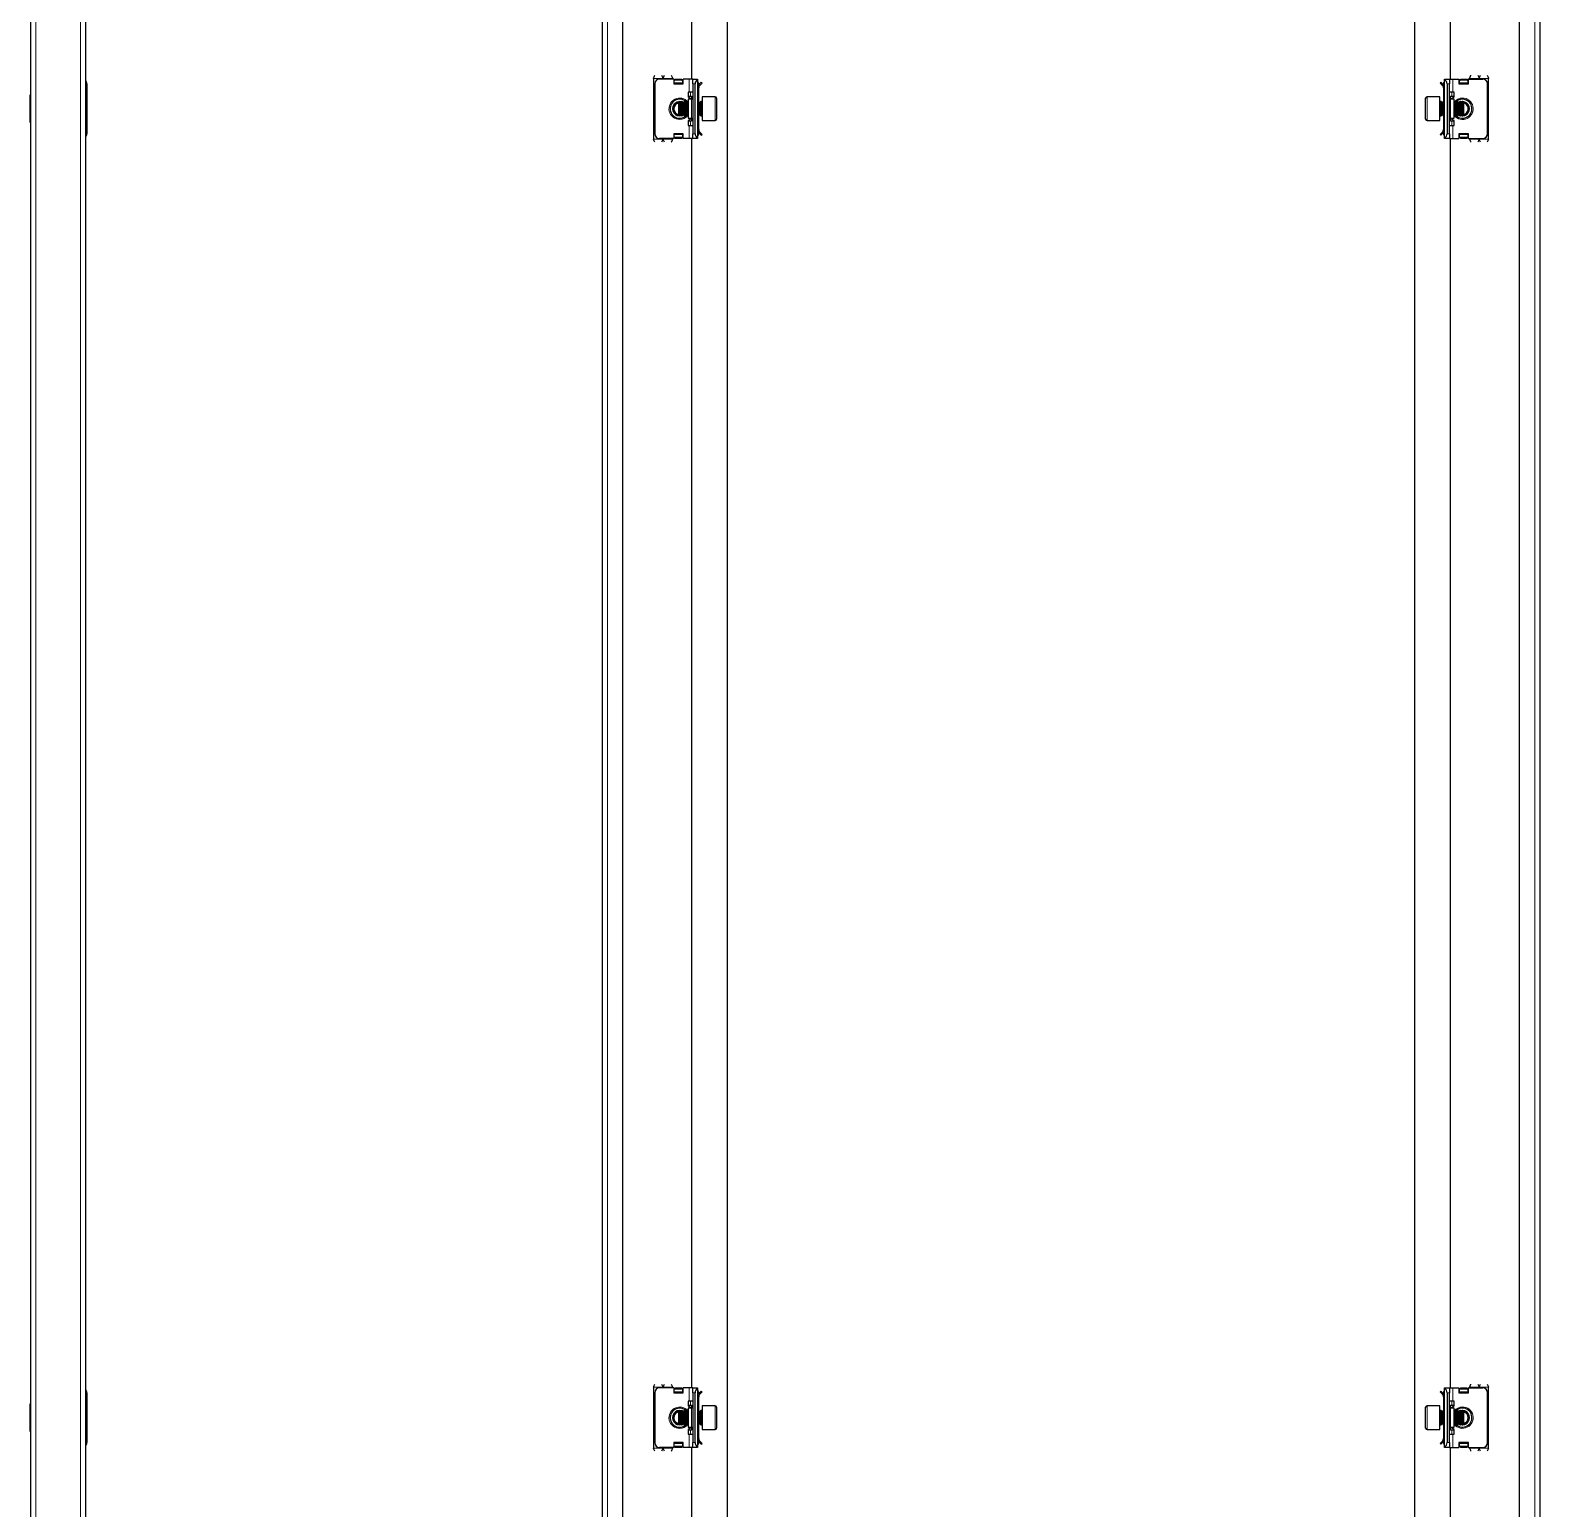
# Model space of a CAD drawing. Header units: millimetres. Extents: x 4 to 1503, y -702 to 1192.
# Drawn here: x 868 to 1503, y -81 to 541 of the extents above; entities that cross this region are included whole.
import ezdxf

# ---------------------------------------------------------------- set-up
doc = ezdxf.new("R2010")
doc.units = ezdxf.units.MM

msp = doc.modelspace()

# ---------------------------------------------------------------- linework, layer by layer
at = {"color": 8, "linetype": 'Continuous', "lineweight": 18}
for p, q in [((870.6, -544.8), (870.6, 1010.2)), ((889.4, -544.8), (889.4, 1010.2)), ((1110.76, 1010.2), (1110.76, -544.8)), ((1500.56, 1010.2), (1500.56, -544.8)), ((1130.16, 520.45), (1134.16, 520.45)), ((1134.16, 520.45), (1138.16, 520.45)), ((1473.16, 520.45), (1477.16, 520.45)), ((1481.16, 520.45), (1477.16, 520.45)), ((1142.41, 518.55), (1138.91, 518.55)), ((1145.16, 520.2), (1145.16, 514.7)), ((1145.66, 514.7), (1145.66, 512.95)), ((1147.66, 518.2), (1146.66, 518.2)), ((1148.66, 518.7), (1148.87, 518.91)), ((1148.66, 518.2), (1149.16, 518.2)), ((1462.66, 518.2), (1462.16, 518.2)), ((1462.66, 518.7), (1462.45, 518.91)), ((1464.66, 518.2), (1463.66, 518.2)), ((1465.66, 512.95), (1465.66, 514.7)), ((1466.16, 514.7), (1466.16, 520.2)), ((1472.41, 518.55), (1468.91, 518.55)), ((1146.16, 503.7), (1146.16, 511.7)), ((1150.41, 510.47), (1150.41, 510.7)), ((1150.41, 504.7), (1150.41, 510.47)), ((1156.06, 502.7), (1156.06, 512.7)), ((1455.26, 512.7), (1455.26, 512.32)), ((1455.26, 512.32), (1455.26, 502.7)), ((1460.91, 510.7), (1460.91, 504.7)), ((1465.16, 511.7), (1465.16, 503.7)), ((1145.66, 502.45), (1145.66, 500.7)), ((1465.66, 500.7), (1465.66, 502.45)), ((1130.16, 494.95), (1134.16, 494.95)), ((1138.16, 494.95), (1134.16, 494.95)), ((1138.91, 496.85), (1142.41, 496.85)), ((1145.16, 500.7), (1145.16, 495.2)), ((1146.66, 497.2), (1147.66, 497.2)), ((1148.66, 497.2), (1149.16, 497.2)), ((1148.66, 496.7), (1148.87, 496.49)), ((1462.66, 497.2), (1462.16, 497.2)), ((1462.66, 496.7), (1462.45, 496.49)), ((1463.66, 497.2), (1464.66, 497.2)), ((1466.16, 495.2), (1466.16, 500.7)), ((1468.91, 496.85), (1472.41, 496.85)), ((1477.16, 494.95), (1473.16, 494.95)), ((1481.16, 494.95), (1477.16, 494.95)), ((1130.16, -29.55), (1134.16, -29.55)), ((1134.16, -29.55), (1138.16, -29.55)), ((1142.41, -31.45), (1138.91, -31.45)), ((1145.16, -29.8), (1145.16, -35.3)), ((1148.66, -31.3), (1148.87, -31.09)), ((1462.66, -31.3), (1462.45, -31.09)), ((1466.16, -35.3), (1466.16, -29.8)), ((1472.41, -31.45), (1468.91, -31.45)), ((1473.16, -29.55), (1477.16, -29.55)), ((1481.16, -29.55), (1477.16, -29.55)), ((1145.66, -35.3), (1145.66, -37.05)), ((1147.66, -31.8), (1146.66, -31.8)), ((1148.66, -31.8), (1149.16, -31.8)), ((1156.06, -46.92), (1156.06, -37.3)), ((1455.26, -37.3), (1455.26, -47.3)), ((1462.66, -31.8), (1462.16, -31.8)), ((1464.66, -31.8), (1463.66, -31.8)), ((1465.66, -37.05), (1465.66, -35.3)), ((1146.16, -46.3), (1146.16, -38.3)), ((1150.41, -45.3), (1150.41, -39.3)), ((1460.91, -39.3), (1460.91, -45.07)), ((1465.16, -38.3), (1465.16, -46.3)), ((1145.16, -49.3), (1145.16, -54.8)), ((1145.66, -47.55), (1145.66, -49.3)), ((1156.06, -47.3), (1156.06, -46.92)), ((1460.91, -45.07), (1460.91, -45.3)), ((1465.66, -49.3), (1465.66, -47.55)), ((1466.16, -54.8), (1466.16, -49.3)), ((1130.16, -55.05), (1134.16, -55.05)), ((1138.16, -55.05), (1134.16, -55.05)), ((1138.91, -53.15), (1142.41, -53.15)), ((1146.66, -52.8), (1147.66, -52.8)), ((1148.66, -52.8), (1149.16, -52.8)), ((1148.66, -53.3), (1148.87, -53.51)), ((1462.66, -52.8), (1462.16, -52.8)), ((1462.66, -53.3), (1462.45, -53.51)), ((1463.66, -52.8), (1464.66, -52.8)), ((1468.91, -53.15), (1472.41, -53.15)), ((1477.16, -55.05), (1473.16, -55.05)), ((1481.16, -55.05), (1477.16, -55.05))]:
    msp.add_line(p, q, dxfattribs=at)
at = {"color": 7, "linetype": 'Continuous', "lineweight": 25}
for p, q in [((891.5, 1010.2), (891.5, -544.8)), ((1108.66, -544.8), (1108.66, 1010.2)), ((1117.16, 1010.2), (1117.16, -544.8)), ((1494.16, -544.8), (1494.16, 1010.2)), ((1502.66, 1010.2), (1502.66, -544.8)), ((868.5, -542.7), (868.5, 1008.1)), ((1161.16, 977.2), (1161.16, -511.8)), ((1450.16, -511.8), (1450.16, 977.2)), ((1146.16, 870.2), (1146.16, 520.2)), ((1465.16, 520.2), (1465.16, 870.2)), ((1130.16, 520.45), (1130.16, 494.95)), ((1138.16, 520.45), (1138.16, 520.2)), ((1473.16, 520.2), (1473.16, 520.45)), ((1481.16, 494.95), (1481.16, 520.45)), ((892, 518.2), (892, 497.2)), ((1130.66, 518.2), (1130.66, 497.2)), ((1138.66, 520.2), (1132.66, 520.2)), ((1138.66, 520.2), (1138.66, 518.2)), ((1138.86, 520.08), (1138.66, 520.08)), ((1138.66, 518.2), (1142.66, 518.2)), ((1138.86, 518.2), (1138.86, 520.08)), ((1138.91, 519.82), (1139.41, 520.18)), ((1139.41, 519.82), (1138.91, 519.47)), ((1138.91, 519.47), (1138.91, 519.82)), ((1138.91, 518.55), (1138.91, 519.47)), ((1138.91, 518.2), (1138.91, 518.55)), ((1139.41, 520.18), (1139.41, 519.82)), ((1139.41, 520.18), (1141.91, 520.18)), ((1139.41, 519.82), (1141.91, 519.82)), ((1141.91, 519.82), (1141.91, 520.18)), ((1141.91, 520.18), (1142.41, 519.82)), ((1142.41, 519.47), (1141.91, 519.82)), ((1142.41, 519.82), (1142.41, 519.47)), ((1142.41, 519.47), (1142.41, 518.55)), ((1142.41, 518.55), (1142.41, 518.2)), ((1142.66, 518.2), (1142.66, 520.2)), ((1145.16, 520.2), (1142.66, 520.2)), ((1144.66, 514.7), (1144.66, 512.7)), ((1145.16, 514.7), (1144.66, 514.7)), ((1146.66, 520.2), (1145.16, 520.2)), ((1146.66, 514.7), (1145.16, 514.7)), ((1146.66, 518.2), (1146.66, 520.2)), ((1146.66, 520.2), (1148.66, 520.2)), ((1146.66, 518.2), (1146.66, 497.2)), ((1147.66, 497.2), (1147.66, 518.2)), ((1148.66, 520.2), (1148.66, 519.93)), ((1148.66, 519.93), (1148.66, 495.47)), ((1148.66, 519.11), (1148.87, 518.91)), ((1149.16, 516.45), (1148.66, 516.45)), ((1149.16, 518.2), (1149.16, 517.74)), ((1149.16, 512.95), (1149.16, 516.45)), ((1149.24, 517.86), (1150.22, 518.84)), ((1149.6, 517.51), (1149.24, 517.86)), ((1149.6, 517.51), (1150.57, 518.49)), ((1150.22, 518.84), (1150.57, 518.49)), ((1461.1, 518.84), (1460.74, 518.49)), ((1461.72, 517.51), (1460.74, 518.49)), ((1462.07, 517.86), (1461.1, 518.84)), ((1461.72, 517.51), (1462.07, 517.86)), ((1462.16, 518.2), (1462.16, 517.81)), ((1462.16, 516.45), (1462.66, 516.45)), ((1462.16, 516.45), (1462.16, 512.95)), ((1462.45, 518.91), (1462.66, 519.11)), ((1462.66, 520.2), (1464.66, 520.2)), ((1462.66, 519.93), (1462.66, 520.2)), ((1462.66, 495.47), (1462.66, 519.93)), ((1463.66, 518.2), (1463.66, 497.2)), ((1464.66, 520.2), (1464.66, 518.2)), ((1464.66, 520.2), (1466.16, 520.2)), ((1464.66, 497.2), (1464.66, 518.2)), ((1466.16, 514.7), (1464.66, 514.7)), ((1466.16, 520.2), (1468.66, 520.2)), ((1466.66, 514.7), (1466.16, 514.7)), ((1466.66, 512.7), (1466.66, 514.7)), ((1468.66, 520.2), (1468.66, 518.2)), ((1468.66, 518.2), (1472.66, 518.2)), ((1468.91, 519.82), (1469.41, 520.18)), ((1469.41, 519.82), (1468.91, 519.47)), ((1468.91, 519.47), (1468.91, 519.82)), ((1468.91, 518.55), (1468.91, 519.47)), ((1468.91, 518.2), (1468.91, 518.55)), ((1469.41, 520.18), (1469.41, 519.82)), ((1469.41, 520.18), (1471.91, 520.18)), ((1469.41, 519.82), (1471.91, 519.82)), ((1471.91, 519.82), (1471.91, 520.18)), ((1471.91, 520.18), (1472.41, 519.82)), ((1472.41, 519.47), (1471.91, 519.82)), ((1472.41, 519.82), (1472.41, 519.47)), ((1472.41, 519.47), (1472.41, 518.55)), ((1472.41, 518.55), (1472.41, 518.2)), ((1472.46, 520.08), (1472.46, 518.2)), ((1472.66, 520.08), (1472.46, 520.08)), ((1472.66, 518.2), (1472.66, 520.2)), ((1472.66, 520.2), (1478.66, 520.2)), ((1480.66, 497.2), (1480.66, 518.2)), ((868.5, 513.49), (868.2, 513.49)), ((868.2, 501.92), (868.2, 513.49)), ((1141.21, 510.7), (1140.66, 510.15)), ((1140.66, 510.15), (1140.66, 505.25)), ((1141.27, 510.7), (1141.21, 510.7)), ((1141.21, 510.7), (1141.21, 504.7)), ((1141.66, 510.15), (1141.27, 510.7)), ((1141.27, 510.7), (1141.27, 506.55)), ((1142.05, 510.7), (1141.66, 510.15)), ((1141.66, 510.15), (1141.66, 506.77)), ((1142.27, 510.7), (1142.05, 510.7)), ((1142.05, 510.7), (1142.05, 506.55)), ((1142.66, 510.15), (1142.27, 510.7)), ((1142.27, 510.7), (1142.27, 506.55)), ((1142.49, 510.39), (1142.73, 510.25)), ((1143.05, 510.7), (1142.66, 510.15)), ((1142.66, 510.15), (1142.66, 506.77)), ((1143.27, 510.7), (1143.05, 510.7)), ((1143.05, 510.7), (1143.05, 506.55)), ((1143.66, 510.15), (1143.27, 510.7)), ((1143.27, 510.7), (1143.27, 506.55)), ((1144.05, 510.7), (1143.66, 510.15)), ((1143.66, 510.15), (1143.66, 506.77)), ((1144.27, 510.7), (1144.05, 510.7)), ((1144.05, 510.7), (1144.05, 506.55)), ((1144.66, 510.15), (1144.27, 510.7)), ((1144.27, 510.7), (1144.27, 506.55)), ((1144.66, 512.95), (1145.66, 512.95)), ((1144.66, 512.7), (1146.33, 511.73)), ((1146.16, 511.7), (1144.66, 511.7)), ((1144.66, 511.7), (1144.66, 503.7)), ((1145.66, 512.95), (1146.16, 512.95)), ((1146.16, 512.95), (1146.16, 511.83)), ((1149.16, 512.95), (1148.66, 512.95)), ((1149.05, 510.7), (1148.66, 510.15)), ((1149.27, 510.7), (1149.05, 510.7)), ((1149.05, 510.7), (1149.05, 506.55)), ((1149.16, 510.7), (1149.16, 512.95)), ((1149.66, 510.15), (1149.27, 510.7)), ((1149.27, 510.7), (1149.27, 506.55)), ((1150.05, 510.7), (1149.66, 510.15)), ((1149.66, 510.15), (1149.66, 506.77)), ((1150.41, 510.7), (1150.05, 510.7)), ((1150.05, 510.7), (1150.05, 506.55)), ((1156.06, 512.7), (1150.66, 512.7)), ((1150.66, 512.7), (1150.66, 502.7)), ((1156.66, 512.1), (1156.66, 503.3)), ((1454.66, 511.77), (1454.66, 512.1)), ((1454.66, 503.3), (1454.66, 511.77)), ((1460.66, 512.7), (1455.26, 512.7)), ((1460.66, 512.32), (1460.66, 512.7)), ((1460.66, 502.7), (1460.66, 512.32)), ((1461.27, 510.7), (1460.91, 510.7)), ((1461.66, 510.15), (1461.27, 510.7)), ((1461.27, 506.55), (1461.27, 510.7)), ((1462.05, 510.7), (1461.66, 510.15)), ((1461.66, 506.77), (1461.66, 510.15)), ((1462.27, 510.7), (1462.05, 510.7)), ((1462.05, 506.55), (1462.05, 510.7)), ((1462.66, 512.95), (1462.16, 512.95)), ((1462.16, 512.95), (1462.16, 510.7)), ((1462.66, 510.15), (1462.27, 510.7)), ((1462.27, 506.55), (1462.27, 510.7)), ((1464.98, 511.73), (1466.66, 512.7)), ((1465.16, 511.83), (1465.16, 512.95)), ((1465.16, 512.95), (1465.66, 512.95)), ((1466.66, 511.7), (1465.16, 511.7)), ((1465.66, 512.95), (1466.66, 512.95)), ((1466.66, 503.7), (1466.66, 511.7)), ((1467.05, 510.7), (1466.66, 510.15)), ((1467.27, 510.7), (1467.05, 510.7)), ((1467.05, 506.55), (1467.05, 510.7)), ((1467.66, 510.15), (1467.27, 510.7)), ((1467.27, 506.55), (1467.27, 510.7)), ((1468.05, 510.7), (1467.66, 510.15)), ((1467.66, 506.77), (1467.66, 510.15)), ((1468.27, 510.7), (1468.05, 510.7)), ((1468.05, 506.55), (1468.05, 510.7)), ((1468.66, 510.15), (1468.27, 510.7)), ((1468.27, 506.55), (1468.27, 510.7)), ((1468.58, 510.25), (1468.83, 510.39)), ((1469.05, 510.7), (1468.66, 510.15)), ((1468.66, 506.77), (1468.66, 510.15)), ((1469.27, 510.7), (1469.05, 510.7)), ((1469.05, 506.55), (1469.05, 510.7)), ((1469.66, 510.15), (1469.27, 510.7)), ((1469.27, 506.55), (1469.27, 510.7)), ((1470.05, 510.7), (1469.66, 510.15)), ((1469.66, 506.77), (1469.66, 510.15)), ((1470.1, 510.7), (1470.05, 510.7)), ((1470.05, 506.55), (1470.05, 510.7)), ((1470.66, 510.15), (1470.1, 510.7)), ((1470.1, 510.47), (1470.1, 510.7)), ((1470.1, 504.7), (1470.1, 510.47)), ((1470.66, 509.96), (1470.66, 510.15)), ((1470.66, 505.25), (1470.66, 509.96)), ((868.2, 501.92), (868.5, 501.92)), ((1140.14, 505.14), (1140.97, 504.95)), ((1140.66, 505.25), (1141.21, 504.7)), ((1141.21, 504.7), (1141.27, 504.7)), ((1141.27, 506.55), (1141.27, 504.7)), ((1141.27, 504.7), (1141.66, 505.25)), ((1141.45, 504.96), (1141.82, 505.02)), ((1141.66, 506.77), (1141.66, 505.25)), ((1141.66, 505.25), (1142.05, 504.7)), ((1142.05, 506.55), (1142.05, 504.7)), ((1142.05, 504.7), (1142.27, 504.7)), ((1142.27, 506.55), (1142.27, 504.7)), ((1142.27, 504.7), (1142.66, 505.25)), ((1142.73, 505.15), (1142.49, 505.01)), ((1142.66, 506.77), (1142.66, 505.25)), ((1142.66, 505.25), (1143.05, 504.7)), ((1143.05, 506.55), (1143.05, 504.7)), ((1143.05, 504.7), (1143.27, 504.7)), ((1143.27, 506.55), (1143.27, 504.7)), ((1143.27, 504.7), (1143.66, 505.25)), ((1143.66, 506.77), (1143.66, 505.25)), ((1143.66, 505.25), (1144.05, 504.7)), ((1144.05, 506.55), (1144.05, 504.7)), ((1144.05, 504.7), (1144.27, 504.7)), ((1144.27, 506.55), (1144.27, 504.7)), ((1144.27, 504.7), (1144.66, 505.25)), ((1144.66, 503.7), (1146.16, 503.7)), ((1146.33, 503.67), (1144.66, 502.7)), ((1144.66, 502.7), (1144.66, 500.7)), ((1145.66, 502.45), (1144.66, 502.45)), ((1146.16, 502.45), (1145.66, 502.45)), ((1146.16, 503.57), (1146.16, 502.45)), ((1148.66, 505.25), (1149.05, 504.7)), ((1148.66, 502.45), (1149.16, 502.45)), ((1149.05, 506.55), (1149.05, 504.7)), ((1149.05, 504.7), (1149.27, 504.7)), ((1149.16, 502.45), (1149.16, 504.7)), ((1149.16, 498.95), (1149.16, 502.45)), ((1149.27, 506.55), (1149.27, 504.7)), ((1149.27, 504.7), (1149.66, 505.25)), ((1149.66, 506.77), (1149.66, 505.25)), ((1149.66, 505.25), (1150.05, 504.7)), ((1150.05, 506.55), (1150.05, 504.7)), ((1150.05, 504.7), (1150.41, 504.7)), ((1150.66, 502.7), (1156.06, 502.7)), ((1455.26, 502.7), (1460.66, 502.7)), ((1460.91, 504.7), (1461.27, 504.7)), ((1461.27, 504.7), (1461.27, 506.55)), ((1461.27, 504.7), (1461.66, 505.25)), ((1461.66, 505.25), (1461.66, 506.77)), ((1461.66, 505.25), (1462.05, 504.7)), ((1462.05, 504.7), (1462.05, 506.55)), ((1462.05, 504.7), (1462.27, 504.7)), ((1462.16, 504.7), (1462.16, 502.45)), ((1462.16, 502.45), (1462.66, 502.45)), ((1462.16, 502.45), (1462.16, 498.95)), ((1462.27, 504.7), (1462.27, 506.55)), ((1462.27, 504.7), (1462.66, 505.25)), ((1466.66, 502.7), (1464.98, 503.67)), ((1465.16, 503.7), (1466.66, 503.7)), ((1465.16, 502.45), (1465.16, 503.57)), ((1465.66, 502.45), (1465.16, 502.45)), ((1466.66, 502.45), (1465.66, 502.45)), ((1466.66, 505.25), (1467.05, 504.7)), ((1466.66, 500.7), (1466.66, 502.7)), ((1467.05, 504.7), (1467.05, 506.55)), ((1467.05, 504.7), (1467.27, 504.7)), ((1467.27, 504.7), (1467.27, 506.55)), ((1467.27, 504.7), (1467.66, 505.25)), ((1467.66, 505.25), (1467.66, 506.77)), ((1467.66, 505.25), (1468.05, 504.7)), ((1468.05, 504.7), (1468.05, 506.55)), ((1468.05, 504.7), (1468.27, 504.7)), ((1468.27, 504.7), (1468.27, 506.55)), ((1468.27, 504.7), (1468.66, 505.25)), ((1468.83, 505.01), (1468.58, 505.15)), ((1468.66, 505.25), (1468.66, 506.77)), ((1468.66, 505.25), (1469.05, 504.7)), ((1469.05, 504.7), (1469.05, 506.55)), ((1469.05, 504.7), (1469.27, 504.7)), ((1469.27, 504.7), (1469.27, 506.55)), ((1469.27, 504.7), (1469.66, 505.25)), ((1469.5, 505.02), (1469.87, 504.96)), ((1469.66, 505.25), (1469.66, 506.77)), ((1469.66, 505.25), (1470.05, 504.7)), ((1470.05, 504.7), (1470.05, 506.55)), ((1470.05, 504.7), (1470.1, 504.7)), ((1470.1, 504.7), (1470.66, 505.25)), ((1470.35, 504.95), (1471.18, 505.14)), ((1138.66, 495.2), (1132.66, 495.2)), ((1138.16, 495.2), (1138.16, 494.95)), ((1138.66, 497.2), (1138.66, 495.2)), ((1142.66, 497.2), (1138.66, 497.2)), ((1138.66, 495.32), (1138.86, 495.32)), ((1138.86, 495.32), (1138.86, 497.2)), ((1138.91, 496.85), (1138.91, 497.2)), ((1138.91, 495.93), (1138.91, 496.85)), ((1138.91, 495.93), (1139.41, 495.58)), ((1138.91, 495.58), (1138.91, 495.93)), ((1139.41, 495.23), (1138.91, 495.58)), ((1141.91, 495.58), (1139.41, 495.58)), ((1139.41, 495.58), (1139.41, 495.23)), ((1141.91, 495.23), (1139.41, 495.23)), ((1141.91, 495.58), (1142.41, 495.93)), ((1141.91, 495.23), (1141.91, 495.58)), ((1142.41, 495.58), (1141.91, 495.23)), ((1142.41, 497.2), (1142.41, 496.85)), ((1142.41, 496.85), (1142.41, 495.93)), ((1142.41, 495.93), (1142.41, 495.58)), ((1142.66, 495.2), (1142.66, 497.2)), ((1145.16, 495.2), (1142.66, 495.2)), ((1144.66, 500.7), (1145.16, 500.7)), ((1145.16, 500.7), (1146.66, 500.7)), ((1146.66, 495.2), (1145.16, 495.2)), ((1146.16, 495.2), (1146.16, -29.8)), ((1146.66, 495.2), (1146.66, 497.2)), ((1148.66, 495.2), (1146.66, 495.2)), ((1149.16, 498.95), (1148.66, 498.95)), ((1148.87, 496.49), (1148.66, 496.29)), ((1148.66, 495.47), (1148.66, 495.2)), ((1149.16, 497.2), (1149.16, 497.59)), ((1149.6, 497.89), (1149.24, 497.54)), ((1149.24, 497.54), (1150.22, 496.56)), ((1149.6, 497.89), (1150.57, 496.91)), ((1150.22, 496.56), (1150.57, 496.91)), ((1461.72, 497.89), (1460.74, 496.91)), ((1461.1, 496.56), (1460.74, 496.91)), ((1462.07, 497.54), (1461.1, 496.56)), ((1461.72, 497.89), (1462.07, 497.54)), ((1462.16, 498.95), (1462.66, 498.95)), ((1462.16, 497.2), (1462.16, 497.66)), ((1462.66, 496.29), (1462.45, 496.49)), ((1462.66, 495.2), (1462.66, 495.47)), ((1464.66, 495.2), (1462.66, 495.2)), ((1464.66, 500.7), (1466.16, 500.7)), ((1464.66, 497.2), (1464.66, 495.2)), ((1464.66, 495.2), (1466.16, 495.2)), ((1465.16, -29.8), (1465.16, 495.2)), ((1466.16, 500.7), (1466.66, 500.7)), ((1466.16, 495.2), (1468.66, 495.2)), ((1472.66, 497.2), (1468.66, 497.2)), ((1468.66, 497.2), (1468.66, 495.2)), ((1468.91, 496.85), (1468.91, 497.2)), ((1468.91, 495.93), (1468.91, 496.85)), ((1468.91, 495.58), (1468.91, 495.93)), ((1468.91, 495.93), (1469.41, 495.58)), ((1469.41, 495.23), (1468.91, 495.58)), ((1469.41, 495.58), (1469.41, 495.23)), ((1471.91, 495.58), (1469.41, 495.58)), ((1471.91, 495.23), (1469.41, 495.23)), ((1471.91, 495.58), (1472.41, 495.93)), ((1471.91, 495.23), (1471.91, 495.58)), ((1472.41, 495.58), (1471.91, 495.23)), ((1472.41, 497.2), (1472.41, 496.85)), ((1472.41, 496.85), (1472.41, 495.93)), ((1472.41, 495.93), (1472.41, 495.58)), ((1472.46, 497.2), (1472.46, 495.32)), ((1472.46, 495.32), (1472.66, 495.32)), ((1472.66, 495.2), (1472.66, 497.2)), ((1472.66, 495.2), (1478.66, 495.2)), ((1473.16, 494.95), (1473.16, 495.2)), ((1130.16, -29.55), (1130.16, -55.05)), ((1138.66, -29.8), (1132.66, -29.8)), ((1138.16, -29.55), (1138.16, -29.8)), ((1138.66, -29.8), (1138.66, -31.8)), ((1138.86, -29.92), (1138.66, -29.92)), ((1138.86, -31.8), (1138.86, -29.92)), ((1138.91, -30.18), (1139.41, -29.82)), ((1139.41, -30.18), (1138.91, -30.53)), ((1138.91, -30.53), (1138.91, -30.18)), ((1138.91, -31.45), (1138.91, -30.53)), ((1138.91, -31.8), (1138.91, -31.45)), ((1139.41, -29.82), (1139.41, -30.18)), ((1139.41, -29.82), (1141.91, -29.82)), ((1139.41, -30.18), (1141.91, -30.18)), ((1141.91, -30.18), (1141.91, -29.82)), ((1141.91, -29.82), (1142.41, -30.18)), ((1142.41, -30.53), (1141.91, -30.18)), ((1142.41, -30.18), (1142.41, -30.53)), ((1142.41, -30.53), (1142.41, -31.45)), ((1142.41, -31.45), (1142.41, -31.8)), ((1142.66, -31.8), (1142.66, -29.8)), ((1145.16, -29.8), (1142.66, -29.8)), ((1146.66, -29.8), (1145.16, -29.8)), ((1146.66, -31.8), (1146.66, -29.8)), ((1146.66, -29.8), (1148.66, -29.8)), ((1148.66, -29.8), (1148.66, -30.07)), ((1148.66, -30.07), (1148.66, -54.53)), ((1148.66, -30.89), (1148.87, -31.09)), ((1149.24, -32.14), (1150.22, -31.16)), ((1149.6, -32.49), (1150.57, -31.51)), ((1150.22, -31.16), (1150.57, -31.51)), ((1461.1, -31.16), (1460.74, -31.51)), ((1461.72, -32.49), (1460.74, -31.51)), ((1462.07, -32.14), (1461.1, -31.16)), ((1462.45, -31.09), (1462.66, -30.89)), ((1462.66, -29.8), (1464.66, -29.8)), ((1462.66, -30.07), (1462.66, -29.8)), ((1462.66, -54.53), (1462.66, -30.07)), ((1464.66, -29.8), (1464.66, -31.8)), ((1464.66, -29.8), (1466.16, -29.8)), ((1466.16, -29.8), (1468.66, -29.8)), ((1468.66, -29.8), (1468.66, -31.8)), ((1468.91, -30.18), (1469.41, -29.82)), ((1469.41, -30.18), (1468.91, -30.53)), ((1468.91, -30.53), (1468.91, -30.18)), ((1468.91, -31.45), (1468.91, -30.53)), ((1468.91, -31.8), (1468.91, -31.45)), ((1469.41, -29.82), (1469.41, -30.18)), ((1469.41, -29.82), (1471.91, -29.82)), ((1469.41, -30.18), (1471.91, -30.18)), ((1471.91, -30.18), (1471.91, -29.82)), ((1471.91, -29.82), (1472.41, -30.18)), ((1472.41, -30.53), (1471.91, -30.18)), ((1472.41, -30.18), (1472.41, -30.53)), ((1472.41, -30.53), (1472.41, -31.45)), ((1472.41, -31.45), (1472.41, -31.8)), ((1472.46, -29.92), (1472.46, -31.8)), ((1472.66, -29.92), (1472.46, -29.92)), ((1472.66, -29.8), (1478.66, -29.8)), ((1472.66, -31.8), (1472.66, -29.8)), ((1473.16, -29.8), (1473.16, -29.55)), ((1481.16, -55.05), (1481.16, -29.55)), ((868.5, -36.51), (868.2, -36.51)), ((868.2, -44.44), (868.2, -36.51)), ((892, -31.8), (892, -52.8)), ((1130.66, -31.8), (1130.66, -52.8)), ((1138.66, -31.8), (1142.66, -31.8)), ((1144.66, -35.3), (1144.66, -37.3)), ((1145.16, -35.3), (1144.66, -35.3)), ((1144.66, -37.05), (1145.66, -37.05)), ((1144.66, -37.3), (1146.33, -38.27)), ((1146.66, -35.3), (1145.16, -35.3)), ((1145.66, -37.05), (1146.16, -37.05)), ((1146.16, -37.05), (1146.16, -38.17)), ((1146.66, -31.8), (1146.66, -52.8)), ((1147.66, -52.8), (1147.66, -31.8)), ((1149.16, -33.55), (1148.66, -33.55)), ((1149.16, -37.05), (1148.66, -37.05)), ((1149.16, -31.8), (1149.16, -32.26)), ((1149.16, -37.05), (1149.16, -33.55)), ((1149.16, -39.3), (1149.16, -37.05)), ((1149.6, -32.49), (1149.24, -32.14)), ((1156.06, -37.3), (1150.66, -37.3)), ((1150.66, -37.3), (1150.66, -46.92)), ((1156.66, -37.9), (1156.66, -46.37)), ((1454.66, -46.7), (1454.66, -37.9)), ((1460.66, -37.3), (1455.26, -37.3)), ((1460.66, -47.3), (1460.66, -37.3)), ((1461.72, -32.49), (1462.07, -32.14)), ((1462.16, -31.8), (1462.16, -32.19)), ((1462.16, -33.55), (1462.66, -33.55)), ((1462.16, -33.55), (1462.16, -37.05)), ((1462.66, -37.05), (1462.16, -37.05)), ((1462.16, -37.05), (1462.16, -39.3)), ((1463.66, -31.8), (1463.66, -52.8)), ((1464.66, -52.8), (1464.66, -31.8)), ((1466.16, -35.3), (1464.66, -35.3)), ((1464.98, -38.27), (1466.66, -37.3)), ((1465.16, -38.17), (1465.16, -37.05)), ((1465.16, -37.05), (1465.66, -37.05)), ((1465.66, -37.05), (1466.66, -37.05)), ((1466.66, -35.3), (1466.16, -35.3)), ((1466.66, -37.3), (1466.66, -35.3)), ((1468.66, -31.8), (1472.66, -31.8)), ((1480.66, -52.8), (1480.66, -31.8)), ((1140.97, -39.55), (1140.14, -39.74)), ((1141.21, -39.3), (1140.66, -39.85)), ((1140.66, -39.85), (1140.66, -44.56)), ((1141.27, -39.3), (1141.21, -39.3)), ((1141.21, -39.3), (1141.21, -45.07)), ((1141.66, -39.85), (1141.27, -39.3)), ((1141.27, -39.3), (1141.27, -41.15)), ((1141.27, -41.15), (1141.27, -45.3)), ((1141.82, -39.62), (1141.45, -39.56)), ((1142.05, -39.3), (1141.66, -39.85)), ((1141.66, -39.85), (1141.66, -41.37)), ((1141.66, -41.37), (1141.66, -44.75)), ((1142.27, -39.3), (1142.05, -39.3)), ((1142.05, -39.3), (1142.05, -41.15)), ((1142.05, -41.15), (1142.05, -45.3)), ((1142.66, -39.85), (1142.27, -39.3)), ((1142.27, -39.3), (1142.27, -41.15)), ((1142.27, -41.15), (1142.27, -45.3)), ((1142.49, -39.61), (1142.73, -39.75)), ((1143.05, -39.3), (1142.66, -39.85)), ((1142.66, -39.85), (1142.66, -41.37)), ((1142.66, -41.37), (1142.66, -44.75)), ((1143.27, -39.3), (1143.05, -39.3)), ((1143.05, -39.3), (1143.05, -41.15)), ((1143.05, -41.15), (1143.05, -45.3)), ((1143.66, -39.85), (1143.27, -39.3)), ((1143.27, -39.3), (1143.27, -41.15)), ((1143.27, -41.15), (1143.27, -45.3)), ((1144.05, -39.3), (1143.66, -39.85)), ((1143.66, -39.85), (1143.66, -41.37)), ((1143.66, -41.37), (1143.66, -44.75)), ((1144.27, -39.3), (1144.05, -39.3)), ((1144.05, -39.3), (1144.05, -41.15)), ((1144.05, -41.15), (1144.05, -45.3)), ((1144.66, -39.85), (1144.27, -39.3)), ((1144.27, -39.3), (1144.27, -41.15)), ((1144.27, -41.15), (1144.27, -45.3)), ((1146.16, -38.3), (1144.66, -38.3)), ((1144.66, -38.3), (1144.66, -46.3)), ((1149.05, -39.3), (1148.66, -39.85)), ((1149.27, -39.3), (1149.05, -39.3)), ((1149.05, -39.3), (1149.05, -41.15)), ((1149.05, -41.15), (1149.05, -45.3)), ((1149.66, -39.85), (1149.27, -39.3)), ((1149.27, -39.3), (1149.27, -41.15)), ((1149.27, -41.15), (1149.27, -45.3)), ((1150.05, -39.3), (1149.66, -39.85)), ((1149.66, -39.85), (1149.66, -41.37)), ((1149.66, -41.37), (1149.66, -44.75)), ((1150.41, -39.3), (1150.05, -39.3)), ((1150.05, -39.3), (1150.05, -41.15)), ((1150.05, -41.15), (1150.05, -45.3)), ((1461.27, -39.3), (1460.91, -39.3)), ((1461.66, -39.85), (1461.27, -39.3)), ((1461.27, -41.15), (1461.27, -39.3)), ((1461.27, -45.3), (1461.27, -41.15)), ((1462.05, -39.3), (1461.66, -39.85)), ((1461.66, -41.37), (1461.66, -39.85)), ((1461.66, -44.75), (1461.66, -41.37)), ((1462.27, -39.3), (1462.05, -39.3)), ((1462.05, -41.15), (1462.05, -39.3)), ((1462.05, -45.3), (1462.05, -41.15)), ((1462.66, -39.85), (1462.27, -39.3)), ((1462.27, -41.15), (1462.27, -39.3)), ((1462.27, -45.3), (1462.27, -41.15)), ((1466.66, -38.3), (1465.16, -38.3)), ((1466.66, -46.3), (1466.66, -38.3)), ((1467.05, -39.3), (1466.66, -39.85)), ((1467.27, -39.3), (1467.05, -39.3)), ((1467.05, -41.15), (1467.05, -39.3)), ((1467.05, -45.3), (1467.05, -41.15)), ((1467.66, -39.85), (1467.27, -39.3)), ((1467.27, -41.15), (1467.27, -39.3)), ((1467.27, -45.3), (1467.27, -41.15)), ((1468.05, -39.3), (1467.66, -39.85)), ((1467.66, -41.37), (1467.66, -39.85)), ((1467.66, -44.75), (1467.66, -41.37)), ((1468.27, -39.3), (1468.05, -39.3)), ((1468.05, -41.15), (1468.05, -39.3)), ((1468.05, -45.3), (1468.05, -41.15)), ((1468.66, -39.85), (1468.27, -39.3)), ((1468.27, -41.15), (1468.27, -39.3)), ((1468.27, -45.3), (1468.27, -41.15)), ((1468.58, -39.75), (1468.83, -39.61)), ((1469.05, -39.3), (1468.66, -39.85)), ((1468.66, -41.37), (1468.66, -39.85)), ((1468.66, -44.75), (1468.66, -41.37)), ((1469.27, -39.3), (1469.05, -39.3)), ((1469.05, -41.15), (1469.05, -39.3)), ((1469.05, -45.3), (1469.05, -41.15)), ((1469.66, -39.85), (1469.27, -39.3)), ((1469.27, -41.15), (1469.27, -39.3)), ((1469.27, -45.3), (1469.27, -41.15)), ((1469.87, -39.56), (1469.5, -39.62)), ((1470.05, -39.3), (1469.66, -39.85)), ((1469.66, -41.37), (1469.66, -39.85)), ((1469.66, -44.75), (1469.66, -41.37)), ((1470.1, -39.3), (1470.05, -39.3)), ((1470.05, -41.15), (1470.05, -39.3)), ((1470.05, -45.3), (1470.05, -41.15)), ((1470.66, -39.85), (1470.1, -39.3)), ((1470.1, -45.3), (1470.1, -39.3)), ((1471.18, -39.74), (1470.35, -39.55)), ((1470.66, -44.75), (1470.66, -39.85)), ((868.2, -48.08), (868.2, -44.44)), ((868.2, -48.08), (868.5, -48.08)), ((1140.66, -44.56), (1140.66, -44.75)), ((1140.66, -44.75), (1141.21, -45.3)), ((1141.21, -45.07), (1141.21, -45.3)), ((1141.21, -45.3), (1141.27, -45.3)), ((1141.27, -45.3), (1141.66, -44.75)), ((1141.66, -44.75), (1142.05, -45.3)), ((1142.05, -45.3), (1142.27, -45.3)), ((1142.27, -45.3), (1142.66, -44.75)), ((1142.73, -44.85), (1142.49, -44.99)), ((1142.66, -44.75), (1143.05, -45.3)), ((1143.05, -45.3), (1143.27, -45.3)), ((1143.27, -45.3), (1143.66, -44.75)), ((1143.66, -44.75), (1144.05, -45.3)), ((1144.05, -45.3), (1144.27, -45.3)), ((1144.27, -45.3), (1144.66, -44.75)), ((1144.66, -46.3), (1146.16, -46.3)), ((1146.33, -46.33), (1144.66, -47.3)), ((1144.66, -47.3), (1144.66, -49.3)), ((1145.66, -47.55), (1144.66, -47.55)), ((1144.66, -49.3), (1145.16, -49.3)), ((1145.16, -49.3), (1146.66, -49.3)), ((1146.16, -47.55), (1145.66, -47.55)), ((1146.16, -46.43), (1146.16, -47.55)), ((1148.66, -44.75), (1149.05, -45.3)), ((1148.66, -47.55), (1149.16, -47.55)), ((1149.05, -45.3), (1149.27, -45.3)), ((1149.16, -47.55), (1149.16, -45.3)), ((1149.16, -51.05), (1149.16, -47.55)), ((1149.27, -45.3), (1149.66, -44.75)), ((1149.66, -44.75), (1150.05, -45.3)), ((1150.05, -45.3), (1150.41, -45.3)), ((1150.66, -46.92), (1150.66, -47.3)), ((1150.66, -47.3), (1156.06, -47.3)), ((1156.66, -46.37), (1156.66, -46.7)), ((1455.26, -47.3), (1460.66, -47.3)), ((1460.91, -45.3), (1461.27, -45.3)), ((1461.27, -45.3), (1461.66, -44.75)), ((1461.66, -44.75), (1462.05, -45.3)), ((1462.05, -45.3), (1462.27, -45.3)), ((1462.16, -45.3), (1462.16, -47.55)), ((1462.16, -47.55), (1462.16, -51.05)), ((1462.16, -47.55), (1462.66, -47.55)), ((1462.27, -45.3), (1462.66, -44.75)), ((1464.66, -49.3), (1466.16, -49.3)), ((1466.66, -47.3), (1464.98, -46.33)), ((1465.16, -46.3), (1466.66, -46.3)), ((1465.16, -47.55), (1465.16, -46.43)), ((1465.66, -47.55), (1465.16, -47.55)), ((1466.66, -47.55), (1465.66, -47.55)), ((1466.16, -49.3), (1466.66, -49.3)), ((1466.66, -44.75), (1467.05, -45.3)), ((1466.66, -49.3), (1466.66, -47.3)), ((1467.05, -45.3), (1467.27, -45.3)), ((1467.27, -45.3), (1467.66, -44.75)), ((1467.66, -44.75), (1468.05, -45.3)), ((1468.05, -45.3), (1468.27, -45.3)), ((1468.27, -45.3), (1468.66, -44.75)), ((1468.83, -44.99), (1468.58, -44.85)), ((1468.66, -44.75), (1469.05, -45.3)), ((1469.05, -45.3), (1469.27, -45.3)), ((1469.27, -45.3), (1469.66, -44.75)), ((1469.66, -44.75), (1470.05, -45.3)), ((1470.05, -45.3), (1470.1, -45.3)), ((1470.1, -45.3), (1470.66, -44.75)), ((1138.66, -54.8), (1132.66, -54.8)), ((1138.16, -54.8), (1138.16, -55.05)), ((1138.66, -52.8), (1138.66, -54.8)), ((1142.66, -52.8), (1138.66, -52.8)), ((1138.66, -54.68), (1138.86, -54.68)), ((1138.86, -54.68), (1138.86, -52.8)), ((1138.91, -53.15), (1138.91, -52.8)), ((1138.91, -54.07), (1138.91, -53.15)), ((1138.91, -54.07), (1139.41, -54.42)), ((1138.91, -54.42), (1138.91, -54.07)), ((1139.41, -54.77), (1138.91, -54.42)), ((1141.91, -54.42), (1139.41, -54.42)), ((1139.41, -54.42), (1139.41, -54.77)), ((1141.91, -54.77), (1139.41, -54.77)), ((1141.91, -54.42), (1142.41, -54.07)), ((1141.91, -54.77), (1141.91, -54.42)), ((1142.41, -54.42), (1141.91, -54.77)), ((1142.41, -52.8), (1142.41, -53.15)), ((1142.41, -53.15), (1142.41, -54.07)), ((1142.41, -54.07), (1142.41, -54.42)), ((1142.66, -54.8), (1142.66, -52.8)), ((1145.16, -54.8), (1142.66, -54.8)), ((1146.66, -54.8), (1145.16, -54.8)), ((1146.16, -54.8), (1146.16, -404.8)), ((1146.66, -54.8), (1146.66, -52.8)), ((1148.66, -54.8), (1146.66, -54.8)), ((1149.16, -51.05), (1148.66, -51.05)), ((1148.87, -53.51), (1148.66, -53.71)), ((1148.66, -54.53), (1148.66, -54.8)), ((1149.16, -52.8), (1149.16, -52.41)), ((1149.6, -52.11), (1149.24, -52.46)), ((1149.24, -52.46), (1150.22, -53.44)), ((1149.6, -52.11), (1150.57, -53.09)), ((1150.22, -53.44), (1150.57, -53.09)), ((1461.72, -52.11), (1460.74, -53.09)), ((1461.1, -53.44), (1460.74, -53.09)), ((1462.07, -52.46), (1461.1, -53.44)), ((1461.72, -52.11), (1462.07, -52.46)), ((1462.16, -51.05), (1462.66, -51.05)), ((1462.16, -52.8), (1462.16, -52.34)), ((1462.66, -53.71), (1462.45, -53.51)), ((1462.66, -54.8), (1462.66, -54.53)), ((1464.66, -54.8), (1462.66, -54.8)), ((1464.66, -52.8), (1464.66, -54.8)), ((1464.66, -54.8), (1466.16, -54.8)), ((1465.16, -404.8), (1465.16, -54.8)), ((1466.16, -54.8), (1468.66, -54.8)), ((1472.66, -52.8), (1468.66, -52.8)), ((1468.66, -52.8), (1468.66, -54.8)), ((1468.91, -53.15), (1468.91, -52.8)), ((1468.91, -54.07), (1468.91, -53.15)), ((1468.91, -54.42), (1468.91, -54.07)), ((1468.91, -54.07), (1469.41, -54.42)), ((1469.41, -54.77), (1468.91, -54.42)), ((1469.41, -54.42), (1469.41, -54.77)), ((1471.91, -54.42), (1469.41, -54.42)), ((1471.91, -54.77), (1469.41, -54.77)), ((1471.91, -54.42), (1472.41, -54.07)), ((1471.91, -54.77), (1471.91, -54.42)), ((1472.41, -54.42), (1471.91, -54.77)), ((1472.41, -52.8), (1472.41, -53.15)), ((1472.41, -53.15), (1472.41, -54.07)), ((1472.41, -54.07), (1472.41, -54.42)), ((1472.46, -52.8), (1472.46, -54.68)), ((1472.46, -54.68), (1472.66, -54.68)), ((1472.66, -54.8), (1472.66, -52.8)), ((1472.66, -54.8), (1478.66, -54.8)), ((1473.16, -55.05), (1473.16, -54.8))]:
    msp.add_line(p, q, dxfattribs=at)
at = {"color": 7, "linetype": 'Continuous', "lineweight": 25, "flags": 128}
for points in [[(1141.82, 510.38), (1141.69, 510.41), (1141.45, 510.44)], [(1469.87, 510.44), (1469.62, 510.41), (1469.5, 510.38)], [(1141.45, -45.04), (1141.69, -45.01), (1141.82, -44.98)], [(1469.5, -44.98), (1469.62, -45.01), (1469.87, -45.04)]]:
    msp.add_lwpolyline(points, dxfattribs=at)
at = {"color": 7, "linetype": 'Continuous', "lineweight": 25}
for centre, radius, start, end in [((890, 518.2), 2, 0, 41.40962), ((1132.66, 518.2), 2, 90, 180), ((1149.66, 518.2), 2, 120, 180), ((1148.16, 518.2), 1, 0, 45), ((1463.16, 518.2), 1, 135, 180), ((1461.66, 518.2), 2, 0, 60), ((1478.66, 518.2), 2, 0, 90), ((1141.16, 507.7), 4, 45.71765, 270), ((1141.16, 507.7), 3, 74.33161, 285.66839), ((1141.16, 507.7), 2.76, 94.01261, 248.2426), ((1141.16, 507.7), 2.45, 101.79772, 258.20228), ((1146.16, 512.2), 0.5, 270, 360), ((1150.41, 510.95), 0.25, 270, 0), ((1156.06, 512.1), 0.6, 0, 90), ((1455.26, 512.1), 0.6, 90, 180), ((1460.91, 510.95), 0.25, 180, 270), ((1465.16, 512.2), 0.5, 180, 270), ((1470.16, 507.7), 4, 90, 134.28235), ((1470.16, 507.7), 4, 225.71765, 90), ((1470.16, 507.7), 3, 254.33161, 105.66839), ((1470.16, 507.7), 2.76, 291.7574, 85.98739), ((1470.16, 507.7), 2.45, 21.7574, 78.20228), ((1470.16, 507.7), 2.45, 281.79772, 21.7574), ((1141.16, 507.7), 4, 270, 314.28235), ((1146.16, 503.2), 0.5, 0, 90), ((1150.41, 504.45), 0.25, 360, 90), ((1156.06, 503.3), 0.6, 270, 360), ((1455.26, 503.3), 0.6, 180, 270), ((1460.91, 504.45), 0.25, 90, 180), ((1465.16, 503.2), 0.5, 90, 180), ((890, 497.2), 2, 318.59038, 0), ((1132.66, 497.2), 2, 180, 270), ((1149.66, 497.2), 2, 180, 240), ((1148.16, 497.2), 1, 315, 0), ((1463.16, 497.2), 1, 180, 225), ((1461.66, 497.2), 2, 300, 0), ((1478.66, 497.2), 2, 270, 0), ((890, -31.8), 2, 0, 41.40962), ((1132.66, -31.8), 2, 90, 180), ((1149.66, -31.8), 2, 120, 180), ((1148.16, -31.8), 1, 0, 45), ((1463.16, -31.8), 1, 135, 180), ((1461.66, -31.8), 2, 0, 60), ((1478.66, -31.8), 2, 0, 90), ((1146.16, -37.8), 0.5, 270, 360), ((1156.06, -37.9), 0.6, 0, 90), ((1455.26, -37.9), 0.6, 90, 180), ((1465.16, -37.8), 0.5, 180, 270), ((1141.16, -42.3), 4, 45.71765, 270), ((1141.16, -42.3), 3, 74.33161, 285.66839), ((1141.16, -42.3), 2.76, 111.7574, 265.98739), ((1141.16, -42.3), 2.45, 101.79772, 201.7574), ((1141.16, -42.3), 2.45, 201.7574, 258.20228), ((1150.41, -39.05), 0.25, 270, 0), ((1460.91, -39.05), 0.25, 180, 270), ((1470.16, -42.3), 4, 90, 134.28235), ((1470.16, -42.3), 4, 225.71765, 90), ((1470.16, -42.3), 3, 254.33161, 105.66839), ((1470.16, -42.3), 2.76, 274.01261, 68.2426), ((1470.16, -42.3), 2.45, 281.79772, 78.20228), ((1141.16, -42.3), 4, 270, 314.28235), ((1146.16, -46.8), 0.5, 0, 90), ((1150.41, -45.55), 0.25, 360, 90), ((1156.06, -46.7), 0.6, 270, 360), ((1455.26, -46.7), 0.6, 180, 270), ((1460.91, -45.55), 0.25, 90, 180), ((1465.16, -46.8), 0.5, 90, 180), ((890, -52.8), 2, 318.59038, 0), ((1132.66, -52.8), 2, 180, 270), ((1149.66, -52.8), 2, 180, 240), ((1148.16, -52.8), 1, 315, 0), ((1463.16, -52.8), 1, 180, 225), ((1461.66, -52.8), 2, 300, 0), ((1478.66, -52.8), 2, 270, 0)]:
    msp.add_arc(centre, radius, start, end, dxfattribs=at)
at = {"color": 8, "linetype": 'Continuous', "lineweight": 18}
for centre, start, end in [((1141.16, 507.7), 38.94244, 270), ((1470.16, 507.7), 218.94244, 90), ((1470.16, 507.7), 90, 141.05756), ((1141.16, 507.7), 270, 321.05756), ((1141.16, -42.3), 38.94244, 270), ((1470.16, -42.3), 218.94244, 90), ((1470.16, -42.3), 90, 141.05756), ((1141.16, -42.3), 270, 321.05756)]:
    msp.add_arc(centre, 4.5, start, end, dxfattribs=at)
at = {"color": 7, "linetype": 'Continuous', "lineweight": 25}
for points, knots in [([(1130.16, 520.45), (1130.25, 520.69), (1130.44, 521.18), (1130.64, 521.58), (1130.73, 521.77)], [0, 0, 0, 0, 0.502065, 1, 1, 1, 1]), ([(1133.59, 521.76), (1133.67, 521.61), (1133.84, 521.26), (1134.03, 520.77), (1134.14, 520.49), (1134.16, 520.45)], [0, 0, 0, 0, 0.415483, 0.917152, 1, 1, 1, 1]), ([(1134.16, 520.45), (1134.25, 520.69), (1134.44, 521.18), (1134.64, 521.58), (1134.73, 521.77)], [0, 0, 0, 0, 0.502065, 1, 1, 1, 1]), ([(1137.59, 521.76), (1137.67, 521.61), (1137.84, 521.26), (1138.03, 520.77), (1138.14, 520.49), (1138.16, 520.45)], [0, 0, 0, 0, 0.415483, 0.917152, 1, 1, 1, 1]), ([(1473.16, 520.45), (1473.21, 520.57), (1473.3, 520.81), (1473.44, 521.16), (1473.59, 521.49), (1473.68, 521.68), (1473.73, 521.77)], [0, 0, 0, 0, 0.247454, 0.50208, 0.749534, 1, 1, 1, 1]), ([(1476.59, 521.76), (1476.67, 521.61), (1476.84, 521.26), (1477.03, 520.77), (1477.14, 520.49), (1477.16, 520.45)], [0, 0, 0, 0, 0.415483, 0.917152, 1, 1, 1, 1]), ([(1477.16, 520.45), (1477.25, 520.69), (1477.44, 521.18), (1477.64, 521.58), (1477.73, 521.77)], [0, 0, 0, 0, 0.502065, 1, 1, 1, 1]), ([(1480.59, 521.76), (1480.67, 521.61), (1480.84, 521.26), (1481.03, 520.77), (1481.14, 520.49), (1481.16, 520.45)], [0, 0, 0, 0, 0.415483, 0.917152, 1, 1, 1, 1]), ([(1149.24, 517.86), (1149.09, 517.68), (1148.79, 517.3), (1148.66, 516.77), (1148.66, 516.49), (1148.66, 516.45)], [0, 0, 0, 0, 0.461863, 0.923726, 1, 1, 1, 1]), ([(1149.6, 517.51), (1149.48, 517.36), (1149.29, 517.13), (1149.18, 516.75), (1149.16, 516.55), (1149.16, 516.45)], [0, 0, 0, 0, 0.485042, 0.738404, 1, 1, 1, 1]), ([(1462.16, 516.45), (1462.14, 516.64), (1462.11, 516.93), (1461.92, 517.28), (1461.79, 517.43), (1461.72, 517.51)], [0, 0, 0, 0, 0.485042, 0.738404, 1, 1, 1, 1]), ([(1462.66, 516.45), (1462.63, 516.69), (1462.58, 517.18), (1462.29, 517.63), (1462.1, 517.84), (1462.07, 517.86)], [0, 0, 0, 0, 0.461863, 0.923726, 1, 1, 1, 1]), ([(1130.73, 493.64), (1130.65, 493.8), (1130.48, 494.14), (1130.28, 494.63), (1130.17, 494.91), (1130.16, 494.95)], [0, 0, 0, 0, 0.415483, 0.917152, 1, 1, 1, 1]), ([(1134.16, 494.95), (1134.06, 494.71), (1133.87, 494.22), (1133.68, 493.82), (1133.59, 493.63)], [0, 0, 0, 0, 0.502065, 1, 1, 1, 1]), ([(1134.73, 493.64), (1134.65, 493.8), (1134.48, 494.14), (1134.28, 494.63), (1134.17, 494.91), (1134.16, 494.95)], [0, 0, 0, 0, 0.4154826, 0.9171518, 1, 1, 1, 1]), ([(1138.16, 494.95), (1138.11, 494.83), (1138.02, 494.59), (1137.87, 494.24), (1137.73, 493.91), (1137.63, 493.72), (1137.59, 493.63)], [0, 0, 0, 0, 0.247454, 0.50208, 0.749534, 1, 1, 1, 1]), ([(1148.66, 498.95), (1148.68, 498.71), (1148.73, 498.23), (1149.02, 497.77), (1149.22, 497.56), (1149.24, 497.54)], [0, 0, 0, 0, 0.461863, 0.923726, 1, 1, 1, 1]), ([(1149.16, 498.95), (1149.18, 498.76), (1149.21, 498.47), (1149.4, 498.12), (1149.53, 497.97), (1149.6, 497.89)], [0, 0, 0, 0, 0.485042, 0.738404, 1, 1, 1, 1]), ([(1461.72, 497.89), (1461.84, 498.04), (1462.02, 498.27), (1462.14, 498.65), (1462.15, 498.85), (1462.16, 498.95)], [0, 0, 0, 0, 0.485042, 0.738404, 1, 1, 1, 1]), ([(1462.07, 497.54), (1462.23, 497.73), (1462.53, 498.1), (1462.65, 498.63), (1462.66, 498.91), (1462.66, 498.95)], [0, 0, 0, 0, 0.461863, 0.923726, 1, 1, 1, 1]), ([(1473.73, 493.64), (1473.65, 493.8), (1473.48, 494.14), (1473.28, 494.63), (1473.17, 494.91), (1473.16, 494.95)], [0, 0, 0, 0, 0.4154826, 0.9171518, 1, 1, 1, 1]), ([(1477.16, 494.95), (1477.06, 494.71), (1476.87, 494.22), (1476.68, 493.82), (1476.59, 493.63)], [0, 0, 0, 0, 0.502065, 1, 1, 1, 1]), ([(1477.73, 493.64), (1477.65, 493.8), (1477.48, 494.14), (1477.28, 494.63), (1477.17, 494.91), (1477.16, 494.95)], [0, 0, 0, 0, 0.415483, 0.917152, 1, 1, 1, 1]), ([(1481.16, 494.95), (1481.06, 494.71), (1480.87, 494.22), (1480.68, 493.82), (1480.59, 493.63)], [0, 0, 0, 0, 0.502065, 1, 1, 1, 1]), ([(1130.16, -29.55), (1130.25, -29.31), (1130.44, -28.82), (1130.64, -28.42), (1130.73, -28.23)], [0, 0, 0, 0, 0.502065, 1, 1, 1, 1]), ([(1133.59, -28.24), (1133.67, -28.39), (1133.84, -28.74), (1134.03, -29.23), (1134.14, -29.51), (1134.16, -29.55)], [0, 0, 0, 0, 0.415483, 0.917152, 1, 1, 1, 1]), ([(1134.16, -29.55), (1134.25, -29.31), (1134.44, -28.82), (1134.64, -28.42), (1134.73, -28.23)], [0, 0, 0, 0, 0.502065, 1, 1, 1, 1]), ([(1137.59, -28.24), (1137.67, -28.39), (1137.84, -28.74), (1138.03, -29.23), (1138.14, -29.51), (1138.16, -29.55)], [0, 0, 0, 0, 0.4154826, 0.9171518, 1, 1, 1, 1]), ([(1473.16, -29.55), (1473.21, -29.43), (1473.3, -29.19), (1473.44, -28.84), (1473.59, -28.51), (1473.68, -28.32), (1473.73, -28.23)], [0, 0, 0, 0, 0.247454, 0.50208, 0.749534, 1, 1, 1, 1]), ([(1476.59, -28.24), (1476.67, -28.39), (1476.84, -28.74), (1477.03, -29.23), (1477.14, -29.51), (1477.16, -29.55)], [0, 0, 0, 0, 0.415483, 0.917152, 1, 1, 1, 1]), ([(1477.16, -29.55), (1477.25, -29.31), (1477.44, -28.82), (1477.64, -28.42), (1477.73, -28.23)], [0, 0, 0, 0, 0.502065, 1, 1, 1, 1]), ([(1480.59, -28.24), (1480.67, -28.39), (1480.84, -28.74), (1481.03, -29.23), (1481.14, -29.51), (1481.16, -29.55)], [0, 0, 0, 0, 0.415483, 0.917152, 1, 1, 1, 1]), ([(1149.24, -32.14), (1149.09, -32.32), (1148.79, -32.7), (1148.66, -33.23), (1148.66, -33.51), (1148.66, -33.55)], [0, 0, 0, 0, 0.461863, 0.923726, 1, 1, 1, 1]), ([(1149.6, -32.49), (1149.48, -32.64), (1149.29, -32.87), (1149.18, -33.25), (1149.16, -33.45), (1149.16, -33.55)], [0, 0, 0, 0, 0.485042, 0.738404, 1, 1, 1, 1]), ([(1462.16, -33.55), (1462.14, -33.36), (1462.11, -33.07), (1461.92, -32.72), (1461.79, -32.57), (1461.72, -32.49)], [0, 0, 0, 0, 0.485042, 0.738404, 1, 1, 1, 1]), ([(1462.66, -33.55), (1462.63, -33.31), (1462.58, -32.82), (1462.29, -32.37), (1462.1, -32.16), (1462.07, -32.14)], [0, 0, 0, 0, 0.461863, 0.923726, 1, 1, 1, 1]), ([(1130.73, -56.36), (1130.65, -56.2), (1130.48, -55.86), (1130.28, -55.37), (1130.17, -55.09), (1130.16, -55.05)], [0, 0, 0, 0, 0.415483, 0.917152, 1, 1, 1, 1]), ([(1134.16, -55.05), (1134.06, -55.29), (1133.87, -55.78), (1133.68, -56.18), (1133.59, -56.37)], [0, 0, 0, 0, 0.502065, 1, 1, 1, 1]), ([(1134.73, -56.36), (1134.65, -56.2), (1134.48, -55.86), (1134.28, -55.37), (1134.17, -55.09), (1134.16, -55.05)], [0, 0, 0, 0, 0.415483, 0.917152, 1, 1, 1, 1]), ([(1138.16, -55.05), (1138.11, -55.17), (1138.02, -55.41), (1137.87, -55.76), (1137.73, -56.09), (1137.63, -56.28), (1137.59, -56.37)], [0, 0, 0, 0, 0.247454, 0.50208, 0.749534, 1, 1, 1, 1]), ([(1148.66, -51.05), (1148.68, -51.29), (1148.73, -51.77), (1149.02, -52.23), (1149.22, -52.44), (1149.24, -52.46)], [0, 0, 0, 0, 0.461863, 0.923726, 1, 1, 1, 1]), ([(1149.16, -51.05), (1149.18, -51.24), (1149.21, -51.53), (1149.4, -51.88), (1149.53, -52.03), (1149.6, -52.11)], [0, 0, 0, 0, 0.485042, 0.738404, 1, 1, 1, 1]), ([(1461.72, -52.11), (1461.84, -51.96), (1462.02, -51.73), (1462.14, -51.35), (1462.15, -51.15), (1462.16, -51.05)], [0, 0, 0, 0, 0.485042, 0.738404, 1, 1, 1, 1]), ([(1462.07, -52.46), (1462.23, -52.27), (1462.53, -51.9), (1462.65, -51.37), (1462.66, -51.09), (1462.66, -51.05)], [0, 0, 0, 0, 0.461863, 0.923726, 1, 1, 1, 1]), ([(1473.73, -56.36), (1473.65, -56.2), (1473.48, -55.86), (1473.28, -55.37), (1473.17, -55.09), (1473.16, -55.05)], [0, 0, 0, 0, 0.415483, 0.917152, 1, 1, 1, 1]), ([(1477.16, -55.05), (1477.06, -55.29), (1476.87, -55.78), (1476.68, -56.18), (1476.59, -56.37)], [0, 0, 0, 0, 0.502065, 1, 1, 1, 1]), ([(1477.73, -56.36), (1477.65, -56.2), (1477.48, -55.86), (1477.28, -55.37), (1477.17, -55.09), (1477.16, -55.05)], [0, 0, 0, 0, 0.415483, 0.917152, 1, 1, 1, 1]), ([(1481.16, -55.05), (1481.06, -55.29), (1480.87, -55.78), (1480.68, -56.18), (1480.59, -56.37)], [0, 0, 0, 0, 0.502065, 1, 1, 1, 1])]:
    msp.add_open_spline(points, degree=3, knots=knots, dxfattribs=at)

doc.saveas('drawing.dxf')
